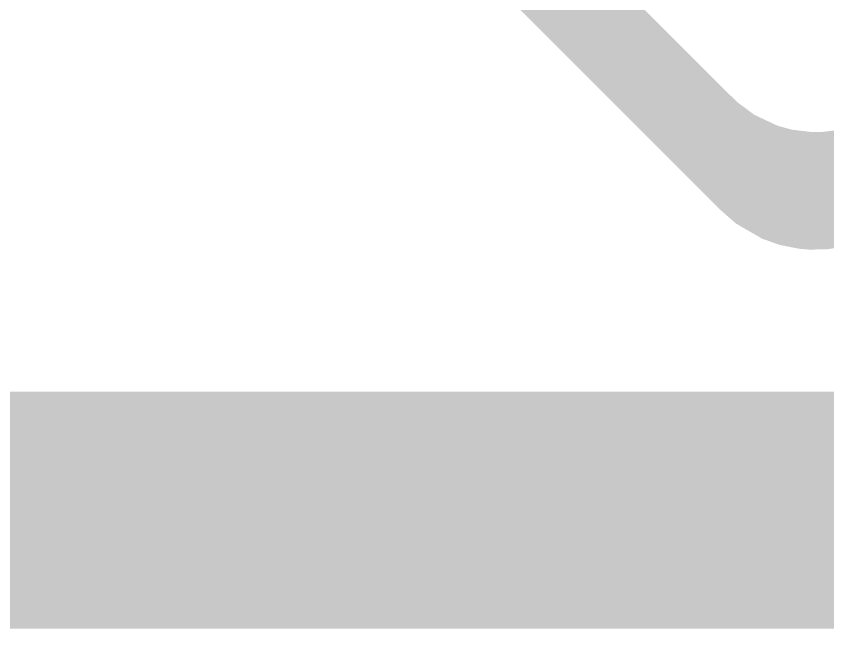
# Model space of a CAD drawing. Extents: x -689 to 317106, y 182884 to 219577.
# Drawn here: x 109085.9 to 109428.2, y 183834.3 to 184092.6 of the extents above; entities that cross this region are included whole.
import ezdxf
from ezdxf.enums import TextEntityAlignment as Align

# ---------------------------------------------------------------- set-up
doc = ezdxf.new("R2010")
doc.units = 0
doc.header["$LTSCALE"] = 500
doc.header["$MEASUREMENT"] = 0
for name, color, linetype in [('CX-BORD', 7, 'Continuous'), ('CX-BORD-LIN1', 7, 'Continuous'), ('CZ-TEX0', 7, 'Continuous'), ('CZ-TEX1', 7, 'Continuous'), ('CZ-TEX2', 7, 'Continuous'), ('CZ-TEX3', 7, 'Continuous')]:
    doc.layers.add(name, color=color, linetype=linetype)
doc.styles.add('TB_BTXT', font='')
doc.styles.add('TB_TEXT', font='')
doc.styles.get('TB_BTXT').set_extended_font_data('Dotum')
doc.styles.get('TB_TEXT').set_extended_font_data('Dotum')

# ---------------------------------------------------------------- blocks, each defined once
blk = doc.blocks.new('CXBLKA1')
at = {"layer": 'CX-BORD'}
h = blk.add_hatch(color=7, dxfattribs=at)
h.dxf.hatch_style = 1
h.paths.add_polyline_path([(45.6293, 28.3949), (45.8015, 28.3214), (46.0739, 28.2498), (46.297, 28.2172), (46.5, 28.1868), (46.5666, 28.1767), (46.5494, 28.0088), (46.5696, 27.7885), (46.6124, 27.64), (46.6563, 27.5403), (46.7111, 27.4457), (46.8006, 27.3289), (46.9055, 27.2214), (47.0456, 27.0813), (47.1454, 26.9816), (47.231, 26.896), (47.333, 26.794), (47.4462, 26.6809), (47.5781, 26.5489), (47.7392, 26.3878), (47.9303, 26.1968), (48.0783, 26.0488), (48.2539, 25.8733), (48.4043, 25.7229), (48.5603, 25.5668), (48.6798, 25.4474), (48.8152, 25.312), (48.9241, 25.2031), (48.9913, 25.1359), (49.076, 25.0513), (49.2486, 24.8786), (49.401, 24.7263), (49.5688, 24.5585), (49.754, 24.3733), (49.9513, 24.176), (50.1694, 23.958), (50.3469, 23.7805), (50.4982, 23.6292), (50.6269, 23.5006), (50.6901, 23.4398), (50.8298, 23.3356), (51.0265, 23.2424), (51.1494, 23.2088), (51.3139, 23.1891), (51.4071, 23.1899), (51.5441, 23.207), (51.7521, 23.2722), (51.8883, 23.3453), (51.9845, 23.4157), (52.1441, 23.569), (52.2891, 23.7139), (52.618, 24.0428), (53.2383, 24.6628), (54.089, 25.5134), (54.9376, 26.3617), (55.6954, 27.1193), (55.89, 27.3151), (55.9817, 27.4305), (56.0966, 27.6571), (56.1428, 27.8426), (56.1534, 27.9714), (56.1501, 28.0737), (56.1428, 28.1379), (56.1377, 28.1685), (56.2848, 28.191), (56.7021, 28.2532), (56.7852, 28.271), (56.8468, 28.2875), (56.9206, 28.3109), (56.972, 28.3295), (57.0649, 28.3677), (57.0717, 28.3707), (57.1007, 28.2783), (57.1235, 28.1727), (57.1374, 28.0462), (57.1332, 27.8705), (57.0908, 27.6592), (56.9443, 27.3543), (56.7896, 27.1731), (56.5247, 26.9082), (56.2324, 26.6158), (55.8215, 26.2048), (55.0174, 25.4006), (54.3091, 24.6923), (53.2803, 23.6634), (52.7618, 23.1448), (52.2744, 22.6573), (52.0841, 22.471), (51.9599, 22.3774), (51.833, 22.3062), (51.7638, 22.2759), (51.5684, 22.2181), (51.4413, 22.2002), (51.293, 22.1976), (51.2056, 22.2051), (51.0464, 22.2369), (50.8985, 22.2891), (50.6764, 22.4175), (50.5371, 22.5397), (50.3823, 22.6946), (50.1156, 22.9613), (49.4384, 23.6385), (48.6639, 24.4129), (47.7886, 25.2883), (46.8149, 26.262), (46.1305, 26.9464), (45.8815, 27.1954), (45.7777, 27.3148), (45.6745, 27.4805), (45.6257, 27.5915), (45.5823, 27.7354), (45.5587, 27.883), (45.5569, 28.0719), (45.5996, 28.3073), (45.6181, 28.3647)])
at = {"layer": 'CX-BORD-LIN1', "color": 7, "const_width": 2}
blk.add_lwpolyline([(821, 20), (25, 20), (25, 574), (821, 574)], close=True, dxfattribs=at)
at = {"layer": 'CZ-TEX0', "color": 7, "style": 'TB_BTXT'}
blk.add_attdef('UD_TITLE', text='', height=10, dxfattribs=at).set_placement((423, 553), align=Align.MIDDLE_CENTER)
at = {"layer": 'CZ-TEX1', "color": 7, "style": 'TB_BTXT'}
blk.add_attdef('PI_CNAME', text='', height=5, dxfattribs=at).set_placement((40, 552), align=Align.BOTTOM_LEFT)
blk.add_attdef('UD_SUBTITLE', text='', height=7, dxfattribs=at).set_placement((423, 538), align=Align.MIDDLE_CENTER)
at = {"layer": 'CZ-TEX2', "color": 7}
for tag, height, style, p in [('UD_CDNAME', 4, 'TB_BTXT', (42, 544)), ('DA_STDNAME', 3, 'TB_TEXT', (783.4938, 13.5))]:
    blk.add_attdef(tag, text='', height=height, dxfattribs=dict(at, style=style)).set_placement(p, align=Align.BOTTOM_LEFT)
at = {"layer": 'CZ-TEX2', "color": 7, "style": 'TB_TEXT'}
for tag, height, p in [('DC_RDATE4', 3.5, (353, 52.5)), ('DC_RAPP4', 3.5, (501.5575, 52.5)), ('DC_RCHK4', 3.5, (542.3612, 52.5)), ('DC_RDGN4', 3.5, (582.3612, 52.5)), ('DC_RNUM4', 3, (320, 52)), ('FI_NAME', 4.5, (780, 51)), ('UD_CDIST', 4.5, (676, 50)), ('PI_TITLE', 4.5, (243, 50)), ('DC_RDATE3', 3.5, (353, 45.4)), ('DC_RAPP3', 3.5, (501.5575, 45.4)), ('DC_RCHK3', 3.5, (542.3612, 45.4)), ('DC_RDGN3', 3.5, (582.3612, 45.4)), ('DC_RNUM3', 3, (320, 45)), ('DI_TITLE', 4.5, (780, 44)), ('PI_CDNAME', 4.5, (243, 38)), ('DC_RDATE2', 3.5, (353, 38.5)), ('DC_RAPP2', 3.5, (501.5575, 38.5)), ('DC_RCHK2', 3.5, (542.3612, 38.5)), ('DC_RDGN2', 3.5, (582.3612, 38.5)), ('DA_HSCALE', 4.5, (658.5, 38)), ('DA_VSCALE', 4.5, (693, 38)), ('DC_RNUM2', 3, (320, 38)), ('DI_SUBTITLE', 3.5, (780, 37)), ('DC_RDATE1', 3.5, (353, 31.5)), ('DC_RAPP1', 3.5, (501.5575, 31.5)), ('DC_RCHK1', 3.5, (542.3612, 31.5)), ('DC_RDGN1', 3.5, (582.3612, 31.5)), ('DC_RNUM1', 3, (320, 31)), ('PA_CCLASS', 4.5, (204, 26.5)), ('PI_STAGE', 4.5, (283, 26.5)), ('DI_DRWNO', 4.5, (676, 26.5)), ('DA_PAGENO', 4.5, (780, 26.5))]:
    blk.add_attdef(tag, text='', height=height, dxfattribs=at).set_placement(p, align=Align.MIDDLE_CENTER)
for tag, p in [('DC_RDES4', (377, 52.5)), ('DC_RDES3', (377, 45.4)), ('DC_RDES2', (377, 38.5)), ('DC_RDES1', (377.0347, 31.5))]:
    blk.add_attdef(tag, text='', height=3.5, dxfattribs=at).set_placement(p, align=Align.MIDDLE_LEFT)
at = {"layer": 'CZ-TEX3', "color": 7, "style": 'TB_TEXT', "flags": 1}
for tag, p in [('PI_CCODE', (31, 16)), ('PA_DSDATE', (47, 16)), ('PA_CSDATE', (81, 16)), ('PA_CEDATE', (98, 16)), ('PA_CFDATE', (114, 16)), ('EI_PERSON', (158, 16)), ('CI_CATEG', (189, 16)), ('CI_ROLE', (204, 16)), ('CI_ONAME', (216, 16)), ('CI_ADDR', (232, 16)), ('CI_TEL', (246, 16)), ('CI_FAX', (257, 16)), ('CI_HPADDR', (270, 16)), ('CI_CODE', (287, 16)), ('CI_DEPT', (300, 16)), ('CI_PERSON', (312, 16)), ('CI_EMAIL', (329, 16)), ('CI_PROLE', (342, 16)), ('DI_MANCODE', (357, 16)), ('DI_CATEG', (377, 16)), ('DI_PCLASS', (407, 16)), ('DI_MMCLASS', (424, 16)), ('DI_MSCLASS', (443, 16)), ('DI_ECLASS', (462, 16)), ('DC_ONAME', (493, 16)), ('DC_NNAME', (510, 16)), ('FI_CODE', (529, 16)), ('FI_CLASS', (545, 16)), ('FI_ICODE1', (563, 16)), ('FI_ICODE2', (581, 16)), ('PI_ID', (24, 16)), ('PA_DEDATE', (64, 16)), ('EI_ENAME', (132, 16)), ('EI_DEPT', (146, 16)), ('EI_EMAIL', (174, 16)), ('DI_LDATE', (392, 16)), ('DI_FNAME', (478, 16)), ('------------', (597, 16))]:
    blk.add_attdef(tag, p, '', height=2, dxfattribs=at)

msp = doc.modelspace()

# ---------------------------------------------------------------- block references
at = {"xscale": 50, "yscale": 50, "zscale": 50}
msp.add_blockref('CXBLKA1', (106855.64711, 182884.30698), dxfattribs=at)

doc.saveas('drawing.dxf')
